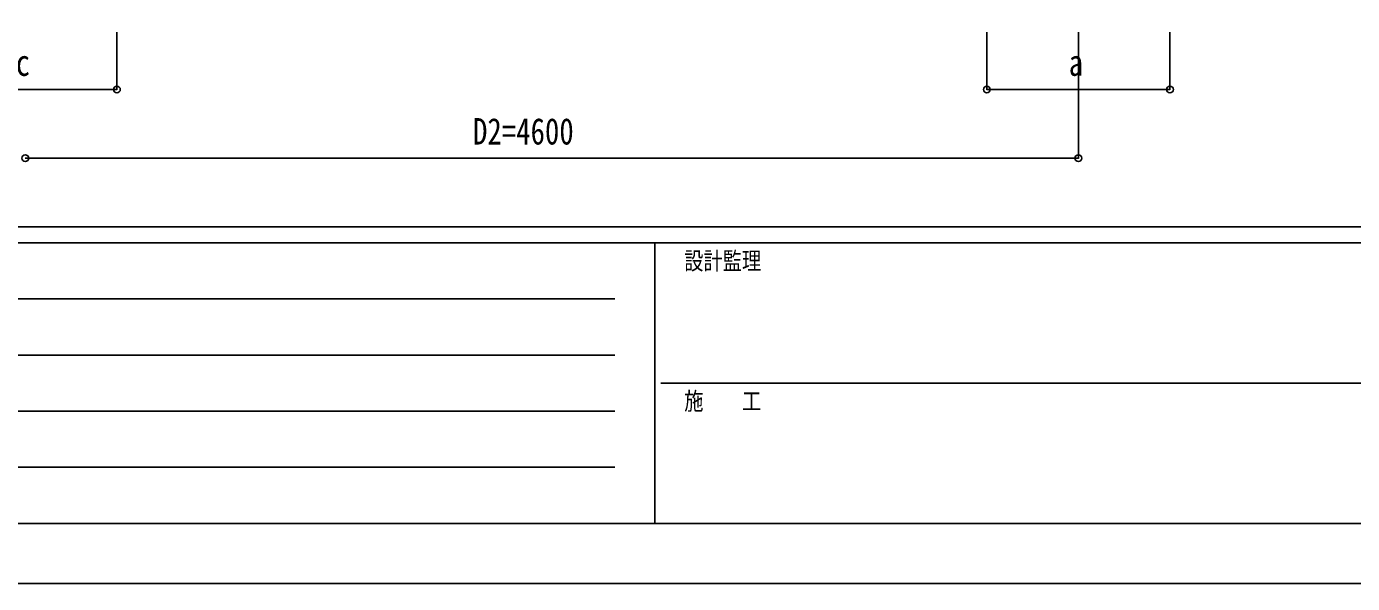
# Model space of a CAD drawing. Units: millimetres, scale not verified. Extents: x -14718 to 14718, y -10395 to 10395.
# Drawn here: x -7312 to -1520, y -10395 to -7962 of the extents above; entities that cross this region are included whole.
import ezdxf
from ezdxf.enums import TextEntityAlignment as Align

# ---------------------------------------------------------------- set-up
doc = ezdxf.new("R2010")
doc.units = ezdxf.units.MM
doc.header["$LTSCALE"] = 50
doc.layers.add('0-5_YKK_D', color=6, linetype='Continuous')
doc.layers.add('0-6_YKK_ZWAK', color=7, linetype='Continuous')
doc.styles.add('ＭＳ ゴシック', font='')
doc.styles.get('ＭＳ ゴシック').set_extended_font_data('MS Gothic')

msp = doc.modelspace()

# ---------------------------------------------------------------- linework, layer by layer
at = {"layer": '0-5_YKK_D'}
for p, q in [((-6917.43, -7987.5), (-6917.43, -8238.5)), ((-3117.43, -7987.5), (-3117.43, -8238.5)), ((-2717.43, -7987.5), (-2717.43, -8538.5)), ((-2317.43, -7987.5), (-2317.43, -8238.5)), ((-7717.43, -8237.5), (-6917.43, -8237.5)), ((-3117.43, -8237.5), (-2317.43, -8237.5)), ((-7317.43, -8537.5), (-2717.43, -8537.5))]:
    msp.add_line(p, q, dxfattribs=at)
for centre in [(-6917.43, -8237.5), (-3117.43, -8237.5), (-2317.43, -8237.5), (-7317.43, -8537.5), (-7317.43, -8537.5), (-2717.43, -8537.5)]:
    msp.add_circle(centre, 14.88, dxfattribs=at)
at = {"layer": '0-6_YKK_ZWAK'}
for p, q in [((13632.57, -8837.5), (-13667.43, -8837.5)), ((-4567.43, -8907.5), (-13667.43, -8907.5)), ((-4567.43, -8907.5), (-4567.43, -10132.5)), ((-17.43, -8907.5), (-4567.43, -8907.5)), ((-13518.68, -9152.5), (-4742.43, -9152.5)), ((-13518.68, -9397.5), (-4742.43, -9397.5)), ((-4541.18, -9520), (-17.43, -9520)), ((-13518.68, -9642.5), (-4742.43, -9642.5)), ((-13518.68, -9887.5), (-4742.43, -9887.5)), ((-13667.43, -10132.5), (-4567.43, -10132.5)), ((-4567.43, -10132.5), (-17.43, -10132.5))]:
    msp.add_line(p, q, dxfattribs=at)
msp.add_lwpolyline([(-14717.5, -10395), (14717.5, -10395), (14717.5, 10395), (-14717.5, 10395)], close=True, dxfattribs=at)

# ---------------------------------------------------------------- texts
at = {"layer": '0-5_YKK_D', "style": 'ＭＳ ゴシック', "width": 0.8}
for s, p in [('c', (-7359.43, -8212.5)), ('a', (-2759.43, -8212.5)), ('D2=4600', (-5361.83, -8512.5))]:
    msp.add_text(s, height=115.5, dxfattribs=at).set_placement(p, align=Align.BOTTOM_LEFT)
at = {"layer": '0-6_YKK_ZWAK', "style": 'ＭＳ ゴシック', "width": 0.8}
for s, p in [('設計監理', (-4439.1, -9047.5)), ('施\u3000\u3000工', (-4439.1, -9660))]:
    msp.add_text(s, height=76.98, dxfattribs=at).set_placement(p, align=Align.BOTTOM_LEFT)

doc.saveas('drawing.dxf')
